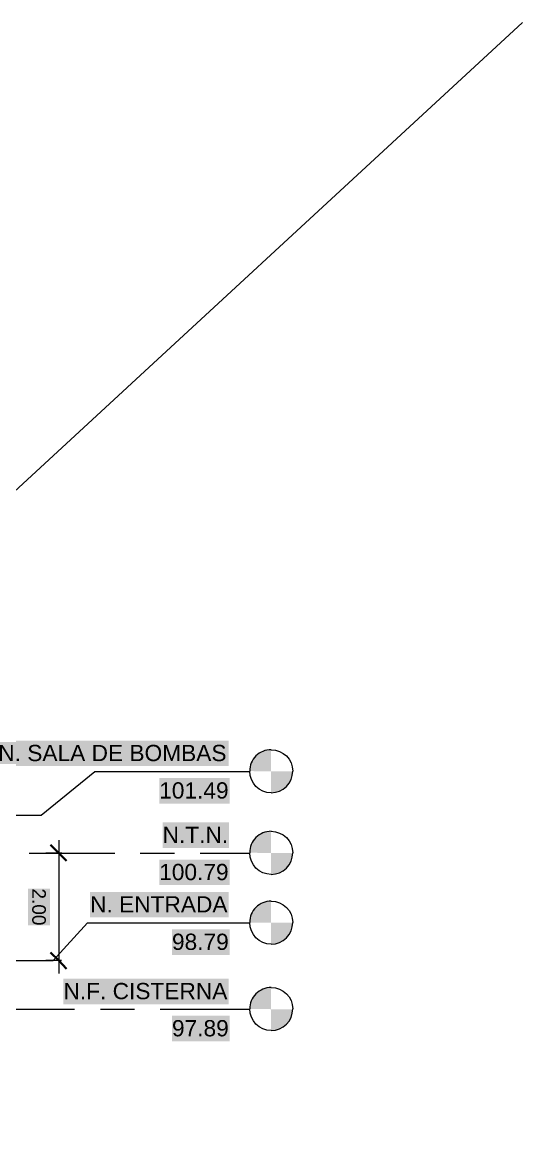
# Model space of a CAD drawing. Extents: x -187 to 52, y -9 to 65.
# Drawn here: x -114.14 to -104.86, y 44.52 to 65.39 of the extents above; entities that cross this region are included whole.
import ezdxf

# ---------------------------------------------------------------- set-up
doc = ezdxf.new("R2010")
doc.units = 0
doc.header["$MEASUREMENT"] = 0
for name, color, linetype in [('Cotas', 1, 'Continuous'), ('PDF4_Geometría', 7, 'Continuous'), ('PDF4_Texto', 7, 'Continuous')]:
    doc.layers.add(name, color=color, linetype=linetype)
doc.layers.add('PDF4_Rellenos sólidos', color=7, linetype='Continuous', true_color=0xffffff)
doc.styles.add('PDF Arial', font='arial.ttf')

msp = doc.modelspace()

# ---------------------------------------------------------------- hatches: boundary and pattern name
at = {"layer": 'PDF4_Rellenos sólidos', "transparency": 33554559}
for color, points in [(256, [(-114.589, 52.071), (-114.589, 51.598), (-110.313, 51.598), (-110.313, 52.071)]), (7, [(-109.924, 51.505), (-109.527, 51.5), (-109.527, 51.902), (-109.561, 51.902), (-109.628, 51.894), (-109.654, 51.881), (-109.666, 51.877), (-109.683, 51.868), (-109.696, 51.864), (-109.713, 51.856), (-109.726, 51.851), (-109.734, 51.843), (-109.742, 51.839), (-109.751, 51.83), (-109.759, 51.826), (-109.768, 51.818), (-109.776, 51.813), (-109.785, 51.805), (-109.793, 51.801), (-109.802, 51.792), (-109.81, 51.788), (-109.814, 51.779), (-109.823, 51.771), (-109.827, 51.763), (-109.84, 51.75), (-109.844, 51.741), (-109.857, 51.729), (-109.861, 51.72), (-109.874, 51.708), (-109.882, 51.682), (-109.886, 51.674), (-109.89, 51.661), (-109.895, 51.653), (-109.899, 51.64), (-109.903, 51.631), (-109.907, 51.619), (-109.912, 51.61), (-109.916, 51.572)]), (256, [(-111.603, 51.378), (-111.603, 50.904), (-110.296, 50.904), (-110.296, 51.378)]), (7, [(-109.129, 51.479), (-109.125, 51.5), (-109.527, 51.5), (-109.527, 51.107), (-109.489, 51.111), (-109.421, 51.12), (-109.408, 51.124), (-109.374, 51.141), (-109.362, 51.145), (-109.32, 51.166), (-109.311, 51.175), (-109.303, 51.179), (-109.294, 51.187), (-109.286, 51.192), (-109.277, 51.2), (-109.269, 51.204), (-109.26, 51.213), (-109.252, 51.217), (-109.231, 51.238), (-109.226, 51.247), (-109.214, 51.259), (-109.21, 51.268), (-109.197, 51.28), (-109.193, 51.289), (-109.184, 51.297), (-109.176, 51.314), (-109.172, 51.327), (-109.167, 51.335), (-109.163, 51.348), (-109.159, 51.357), (-109.155, 51.369), (-109.15, 51.378), (-109.142, 51.403)]), (256, [(-111.54, 50.553), (-111.54, 50.079), (-110.309, 50.079), (-110.309, 50.553)]), (7, [(-109.924, 49.991), (-109.527, 49.986), (-109.527, 50.388), (-109.552, 50.388), (-109.628, 50.375), (-109.637, 50.371), (-109.649, 50.367), (-109.658, 50.363), (-109.671, 50.359), (-109.679, 50.354), (-109.692, 50.35), (-109.7, 50.346), (-109.726, 50.337), (-109.734, 50.329), (-109.742, 50.325), (-109.751, 50.316), (-109.759, 50.312), (-109.768, 50.304), (-109.776, 50.299), (-109.785, 50.291), (-109.793, 50.287), (-109.802, 50.278), (-109.81, 50.274), (-109.814, 50.265), (-109.823, 50.257), (-109.827, 50.249), (-109.835, 50.24), (-109.84, 50.232), (-109.848, 50.223), (-109.852, 50.215), (-109.861, 50.206), (-109.865, 50.198), (-109.874, 50.189), (-109.878, 50.177), (-109.882, 50.168), (-109.886, 50.156), (-109.89, 50.147), (-109.895, 50.134), (-109.899, 50.126), (-109.903, 50.113), (-109.912, 50.096), (-109.916, 50.058)]), (7, [(-109.129, 49.965), (-109.125, 49.986), (-109.527, 49.986), (-109.527, 49.593), (-109.489, 49.597), (-109.421, 49.606), (-109.408, 49.61), (-109.4, 49.614), (-109.387, 49.618), (-109.379, 49.623), (-109.366, 49.627), (-109.358, 49.631), (-109.345, 49.635), (-109.32, 49.648), (-109.311, 49.656), (-109.303, 49.661), (-109.294, 49.669), (-109.286, 49.673), (-109.277, 49.682), (-109.269, 49.686), (-109.26, 49.695), (-109.252, 49.699), (-109.235, 49.716), (-109.231, 49.724), (-109.222, 49.733), (-109.218, 49.741), (-109.21, 49.75), (-109.205, 49.758), (-109.197, 49.766), (-109.193, 49.775), (-109.184, 49.783), (-109.176, 49.8), (-109.172, 49.813), (-109.167, 49.821), (-109.163, 49.834), (-109.159, 49.843), (-109.155, 49.855), (-109.15, 49.864), (-109.142, 49.889)]), (256, [(-111.603, 49.864), (-111.603, 49.39), (-110.296, 49.39), (-110.296, 49.864)]), (256, [(-114.035, 49.327), (-114.035, 48.646), (-113.629, 48.646), (-113.629, 49.327)]), (256, [(-112.885, 49.263), (-112.885, 48.79), (-110.313, 48.79), (-110.313, 49.263)]), (7, [(-109.924, 48.696), (-109.527, 48.692), (-109.527, 49.094), (-109.561, 49.094), (-109.628, 49.086), (-109.654, 49.073), (-109.666, 49.069), (-109.683, 49.06), (-109.696, 49.056), (-109.713, 49.048), (-109.726, 49.043), (-109.734, 49.035), (-109.742, 49.031), (-109.751, 49.022), (-109.759, 49.018), (-109.768, 49.009), (-109.776, 49.005), (-109.785, 48.997), (-109.793, 48.993), (-109.802, 48.984), (-109.81, 48.98), (-109.814, 48.971), (-109.823, 48.963), (-109.827, 48.954), (-109.84, 48.942), (-109.844, 48.933), (-109.857, 48.921), (-109.861, 48.912), (-109.874, 48.899), (-109.882, 48.874), (-109.886, 48.866), (-109.89, 48.853), (-109.895, 48.845), (-109.899, 48.832), (-109.903, 48.823), (-109.907, 48.811), (-109.912, 48.802), (-109.916, 48.764)]), (7, [(-109.129, 48.671), (-109.125, 48.692), (-109.527, 48.692), (-109.527, 48.299), (-109.489, 48.303), (-109.421, 48.312), (-109.408, 48.316), (-109.374, 48.333), (-109.362, 48.337), (-109.32, 48.358), (-109.311, 48.367), (-109.303, 48.371), (-109.294, 48.379), (-109.286, 48.384), (-109.277, 48.392), (-109.269, 48.396), (-109.26, 48.405), (-109.252, 48.409), (-109.231, 48.43), (-109.226, 48.439), (-109.214, 48.451), (-109.21, 48.46), (-109.197, 48.472), (-109.193, 48.481), (-109.184, 48.489), (-109.176, 48.506), (-109.172, 48.519), (-109.167, 48.527), (-109.163, 48.54), (-109.159, 48.548), (-109.155, 48.561), (-109.15, 48.57), (-109.142, 48.595)]), (256, [(-111.366, 48.57), (-111.366, 48.096), (-110.296, 48.096), (-110.296, 48.57)]), (256, [(-113.379, 47.656), (-113.379, 47.182), (-110.313, 47.182), (-110.313, 47.656)]), (7, [(-109.924, 47.094), (-109.527, 47.089), (-109.527, 47.491), (-109.552, 47.491), (-109.628, 47.479), (-109.637, 47.474), (-109.649, 47.47), (-109.658, 47.466), (-109.671, 47.462), (-109.679, 47.457), (-109.692, 47.453), (-109.7, 47.449), (-109.726, 47.44), (-109.734, 47.432), (-109.742, 47.428), (-109.751, 47.419), (-109.759, 47.415), (-109.768, 47.407), (-109.776, 47.402), (-109.785, 47.394), (-109.793, 47.39), (-109.802, 47.381), (-109.81, 47.377), (-109.814, 47.369), (-109.823, 47.36), (-109.827, 47.352), (-109.835, 47.343), (-109.84, 47.335), (-109.848, 47.326), (-109.852, 47.318), (-109.861, 47.309), (-109.865, 47.301), (-109.874, 47.292), (-109.878, 47.28), (-109.882, 47.271), (-109.886, 47.259), (-109.89, 47.25), (-109.895, 47.237), (-109.899, 47.229), (-109.903, 47.216), (-109.912, 47.199), (-109.916, 47.161)]), (256, [(-111.366, 46.967), (-111.366, 46.493), (-110.296, 46.493), (-110.296, 46.967)]), (7, [(-109.129, 47.068), (-109.125, 47.089), (-109.527, 47.089), (-109.527, 46.696), (-109.489, 46.7), (-109.421, 46.709), (-109.408, 46.713), (-109.4, 46.717), (-109.387, 46.722), (-109.379, 46.726), (-109.366, 46.73), (-109.358, 46.734), (-109.345, 46.738), (-109.32, 46.751), (-109.311, 46.76), (-109.303, 46.764), (-109.294, 46.772), (-109.286, 46.776), (-109.277, 46.785), (-109.269, 46.789), (-109.26, 46.798), (-109.252, 46.802), (-109.235, 46.819), (-109.231, 46.827), (-109.222, 46.836), (-109.218, 46.844), (-109.21, 46.853), (-109.205, 46.861), (-109.197, 46.87), (-109.193, 46.878), (-109.184, 46.886), (-109.176, 46.903), (-109.172, 46.916), (-109.167, 46.925), (-109.163, 46.937), (-109.159, 46.946), (-109.155, 46.958), (-109.15, 46.967), (-109.142, 46.992)])]:
    msp.add_hatch(color=color, dxfattribs=at).paths.add_polyline_path(points)

# ---------------------------------------------------------------- linework, layer by layer
at = {"layer": 'Cotas'}
msp.add_line((-185.359, -8.873), (-104.862, 65.391), dxfattribs=at)
at = {"layer": 'PDF4_Geometría', "lineweight": 9}
for points in [[(-115.105, 50.688), (-113.79, 50.688), (-112.796, 51.5), (-109.924, 51.5)], [(-113.468, 50.227), (-113.468, 47.749)], [(-114.014, 49.986), (-112.428, 49.986)], [(-113.409, 49.986), (-113.468, 49.986), (-113.709, 49.986)], [(-111.954, 49.986), (-111.32, 49.986)], [(-110.842, 49.986), (-109.924, 49.986)], [(-114.995, 47.99), (-113.57, 47.99), (-112.931, 48.692), (-109.924, 48.692)], [(-113.417, 47.99), (-113.468, 47.99), (-113.709, 47.99)], [(-114.758, 47.089), (-113.172, 47.089)], [(-112.694, 47.089), (-112.06, 47.089)], [(-111.586, 47.089), (-109.924, 47.089)]]:
    msp.add_lwpolyline(points, dxfattribs=at)
at = {"layer": 'PDF4_Geometría', "lineweight": 35}
for points in [[(-113.32, 49.838), (-113.468, 49.986), (-113.62, 50.139)], [(-113.32, 47.838), (-113.468, 47.99), (-113.62, 48.138)]]:
    msp.add_lwpolyline(points, dxfattribs=at)
at = {"layer": 'PDF4_Geometría', "lineweight": 9}
for centre, radius, start, end in [((-109.527, 51.505), 0.397, 89.9335, 180.0665), ((-109.529, 51.507), 0.404, 270.3611, 359.6389), ((-109.527, 49.991), 0.397, 89.9335, 180.0665), ((-109.529, 49.993), 0.404, 270.3611, 359.6389), ((-109.527, 48.697), 0.397, 89.9335, 180.0665), ((-109.529, 48.699), 0.404, 270.3611, 359.6389), ((-109.527, 47.094), 0.397, 89.9335, 180.0665), ((-109.529, 47.096), 0.404, 270.3611, 359.6389)]:
    msp.add_arc(centre, radius, start, end, dxfattribs=at)
for points in [[(-109.527, 51.902), (-109.307, 51.902), (-109.125, 51.725), (-109.125, 51.505)], [(-109.527, 51.103), (-109.747, 51.103), (-109.924, 51.285), (-109.924, 51.505)], [(-109.527, 50.388), (-109.307, 50.388), (-109.125, 50.21), (-109.125, 49.991)], [(-109.527, 49.589), (-109.747, 49.589), (-109.924, 49.771), (-109.924, 49.991)], [(-109.527, 49.094), (-109.307, 49.094), (-109.125, 48.916), (-109.125, 48.696)], [(-109.527, 48.295), (-109.747, 48.295), (-109.924, 48.477), (-109.924, 48.696)], [(-109.527, 47.491), (-109.307, 47.491), (-109.125, 47.314), (-109.125, 47.094)], [(-109.527, 46.692), (-109.747, 46.692), (-109.924, 46.874), (-109.924, 47.094)]]:
    msp.add_open_spline(points, degree=3, dxfattribs=at)

# ---------------------------------------------------------------- texts
at = {"layer": 'PDF4_Texto', "attachment_point": 7, "style": 'PDF Arial'}
for s, insert, char_height in [('N. SALA DE BOMBAS', (-114.589, 51.686), 0.30141), ('101.49', (-111.603, 50.992), 0.3014), ('N.T.N.', (-111.54, 50.172), 0.3014), ('100.79', (-111.603, 49.478), 0.3014), ('N. ENTRADA', (-112.885, 48.883), 0.3014), ('98.79', (-111.366, 48.184), 0.3014), ('N.F. CISTERNA', (-113.379, 47.27), 0.30141), ('97.89', (-111.366, 46.581), 0.3014)]:
    msp.add_mtext(s, dxfattribs=dict(at, insert=insert, char_height=char_height))
at = {"layer": 'PDF4_Texto', "insert": (-113.962, 49.328), "char_height": 0.252, "attachment_point": 7, "rotation": 270, "style": 'PDF Arial'}
msp.add_mtext('2.00', dxfattribs=at)

doc.saveas('drawing.dxf')
